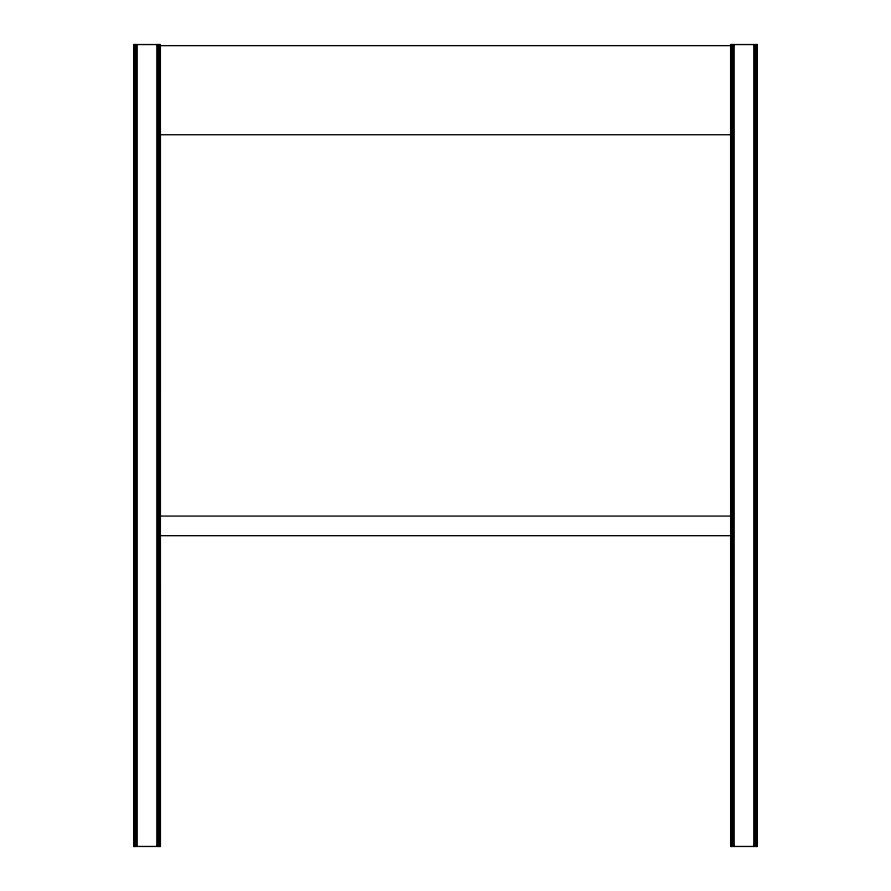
<?xml version="1.0" encoding="UTF-8"?>
<svg xmlns="http://www.w3.org/2000/svg" width="891" height="891" viewBox="0 0 891 891"><rect width="100%" height="100%" fill="white"/><g stroke="black" fill="none" stroke-linecap="round" stroke-linejoin="round"><path stroke-width="1.34" d="M160.38 846.45L160.38 44.55L133.65 44.55L133.65 846.45L160.38 846.45L160.358 534.745M160.358 516.657L160.369 133.995M159.645 45.641L730.62 45.641M159.645 134.741L730.62 134.741M160.38 516.089L730.62 516.089M160.38 535.691L730.62 535.691M757.227 44.55L757.227 846.45M757.083 44.55L757.083 846.45M756.871 44.55L756.871 846.45M756.615 44.55L756.615 846.45M756.303 44.55L756.303 846.45M755.958 44.55L755.958 846.45M755.568 44.55L755.568 846.45M755.145 44.55L755.145 846.45M754.71 44.55L754.71 846.45M753.786 44.55L753.786 846.45M734.184 44.55L734.184 846.45M733.26 44.55L733.26 846.45M732.825 44.55L732.825 846.45M732.402 44.55L732.402 846.45M732.012 44.55L732.012 846.45M731.667 44.55L731.667 846.45M731.355 44.55L731.355 846.45M731.099 44.55L731.099 846.45M730.743 44.55L730.743 846.45M160.257 44.55L160.257 846.45M160.113 44.55L160.113 846.45M159.901 44.55L159.901 846.45M159.645 44.55L159.645 846.45M159.333 44.55L159.333 846.45M158.988 44.55L158.988 846.45M158.598 44.55L158.598 846.45M158.175 44.55L158.175 846.45M157.74 44.55L157.74 846.45M156.816 44.55L156.816 846.45M137.214 44.55L137.214 846.45M136.29 44.55L136.29 846.45M135.855 44.55L135.855 846.45M135.432 44.55L135.432 846.45M135.042 44.55L135.042 846.45M134.697 44.55L134.697 846.45M134.385 44.55L134.385 846.45M134.129 44.55L134.129 846.45M133.917 44.55L133.773 846.45M757.35 44.55L730.62 44.55L730.653 846.45L757.35 846.45L757.35 44.55"/></g></svg>
